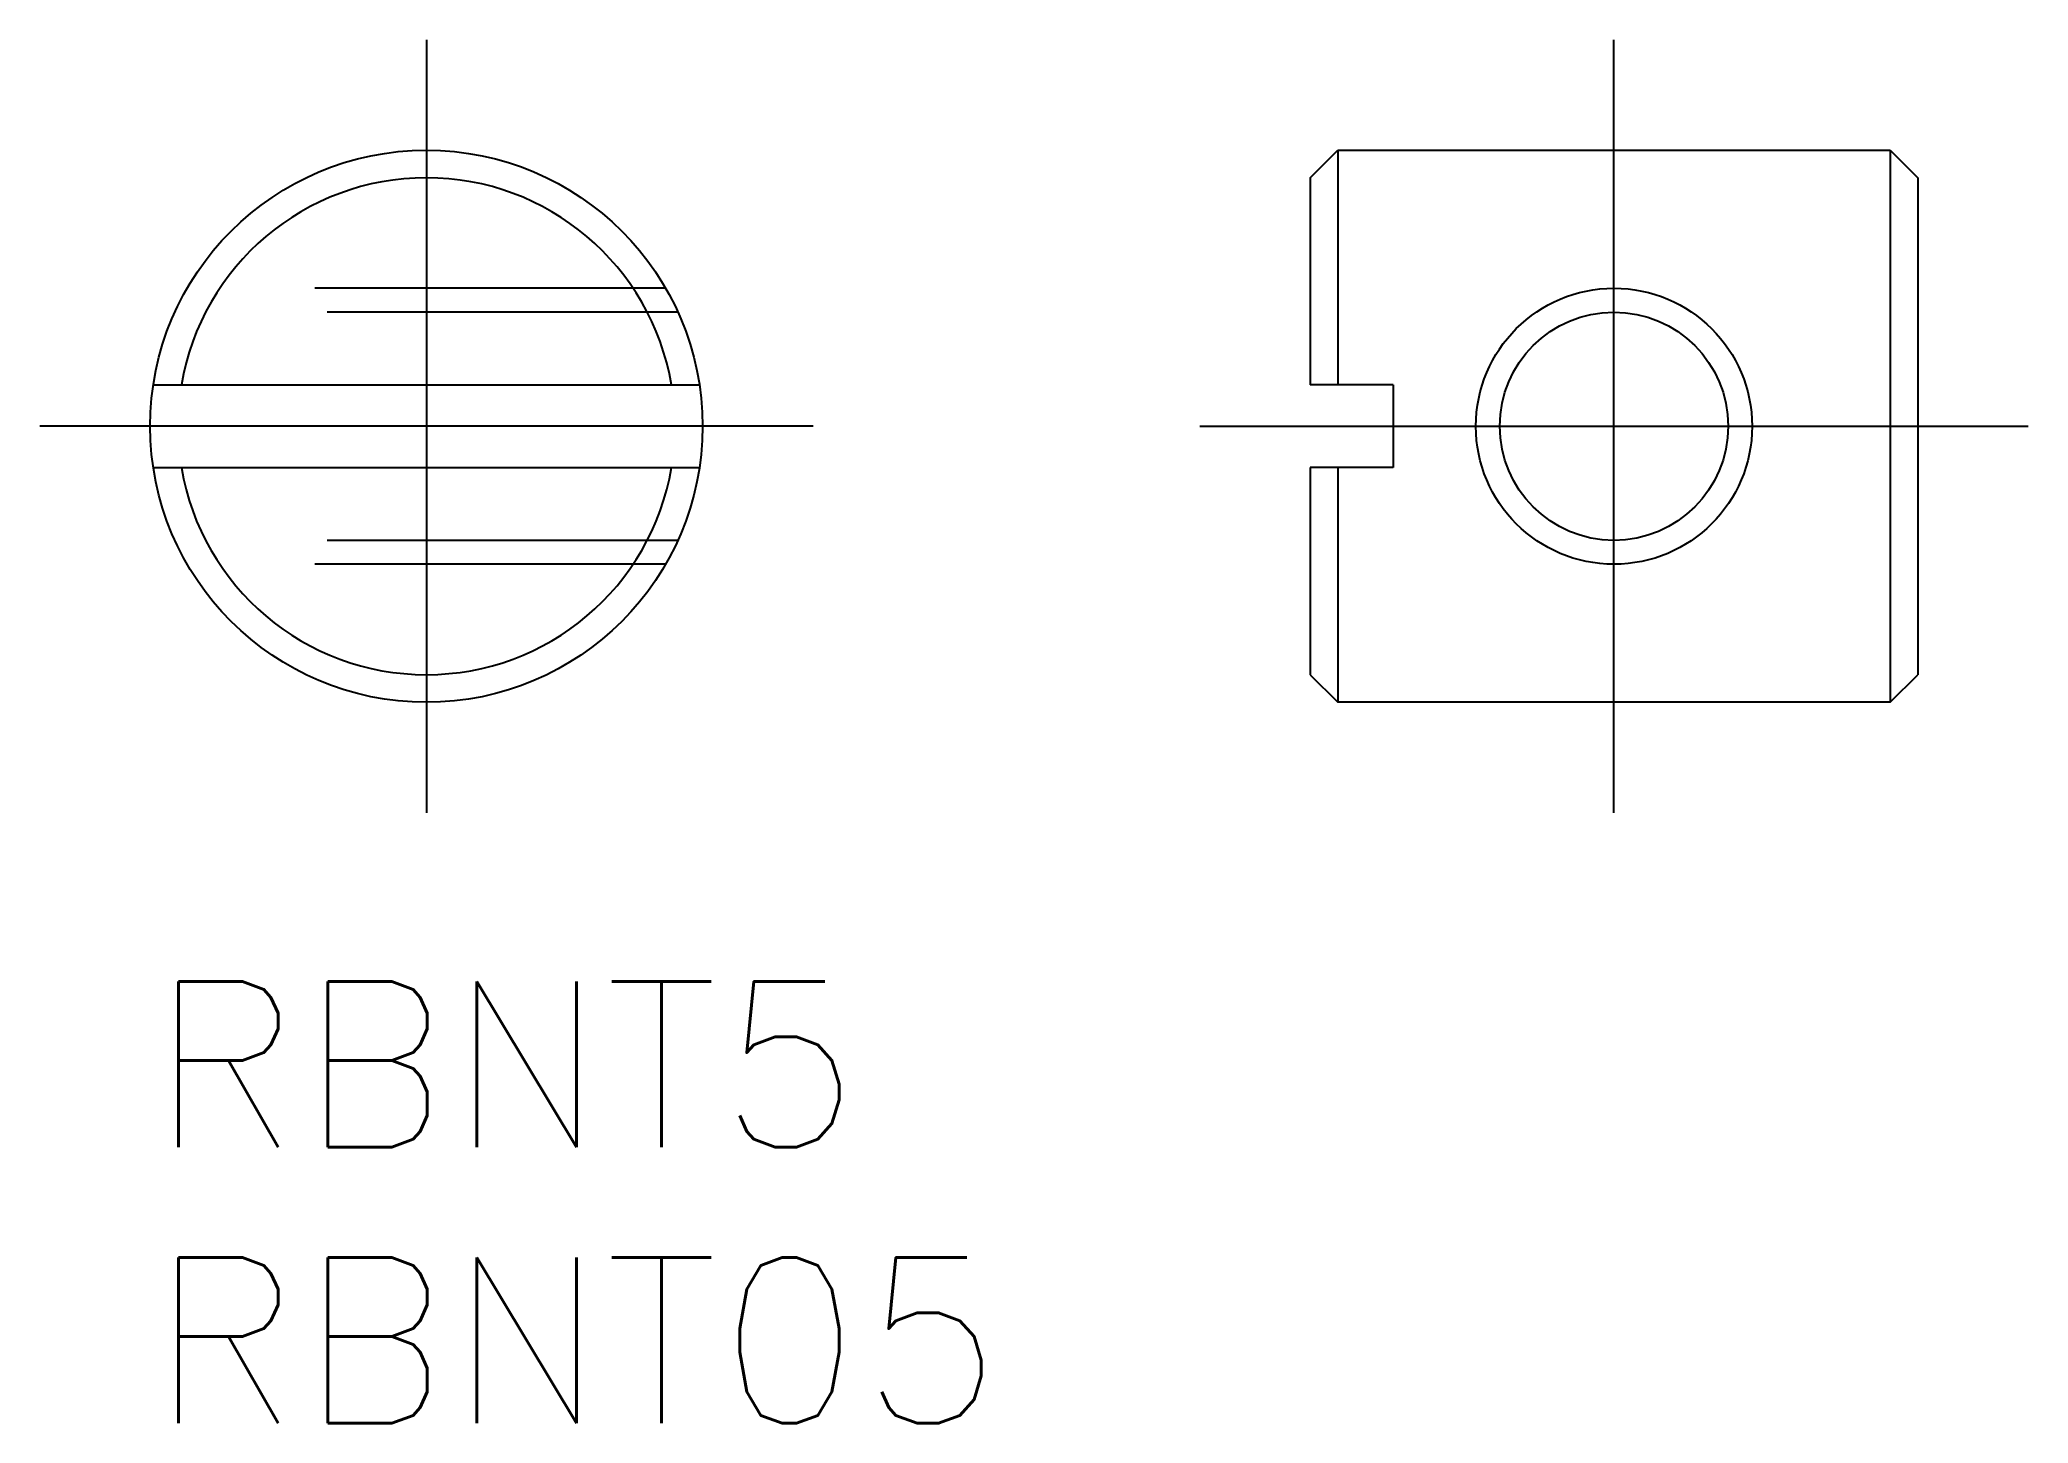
# Model space of a CAD drawing. Extents: x -2 to 34, y -8 to 17.1.
import ezdxf

# ---------------------------------------------------------------- set-up
doc = ezdxf.new("R2010")
doc.units = 0
doc.header["$LTSCALE"] = 0.5
doc.linetypes.add('CENTER', pattern=[50.8, 31.75, -6.35, 6.35, -6.35])
doc.linetypes.add('DASHED', pattern=[19.05, 12.7, -6.35])
for name, color, linetype in [('MSM_CENTER', 1, 'CENTER'), ('MSM_CONTINUOUS', 7, 'CONTINUOUS'), ('MSM_DASHED', 4, 'DASHED'), ('MSM_NARROW', 5, 'CONTINUOUS'), ('MSM_PART_NUMBER', 7, 'CONTINUOUS')]:
    doc.layers.add(name, color=color, linetype=linetype)
doc.styles.get("Standard").update_dxf_attribs({"font": 'txt.shx', "height": 3, "bigfont": 'bigfont.shx'})

msp = doc.modelspace()

# ---------------------------------------------------------------- linework, layer by layer
at = {"layer": 'MSM_CENTER'}
for p, q in [((5, 17.059), (5, 3.059)), ((26.5, 3.059), (26.5, 17.059)), ((12, 10.059), (-2, 10.059)), ((19, 10.059), (34, 10.059))]:
    msp.add_line(p, q, dxfattribs=at)
at = {"layer": 'MSM_CONTINUOUS'}
for p, q in [((21, 14.559), (21.5, 15.059)), ((21.5, 15.059), (31.5, 15.059)), ((21.5, 15.059), (21.5, 10.809)), ((31.5, 15.059), (32, 14.559)), ((31.5, 15.059), (31.5, 5.059)), ((21, 14.559), (21, 10.809)), ((32, 14.559), (32, 5.559)), ((0.057, 10.809), (9.943, 10.809)), ((22.5, 10.809), (21, 10.809)), ((22.5, 10.809), (22.5, 9.309)), ((0.057, 9.309), (9.943, 9.309)), ((21, 9.309), (21, 5.559)), ((22.5, 9.309), (21, 9.309)), ((21.5, 9.309), (21.5, 5.059)), ((21, 5.559), (21.5, 5.059)), ((31.5, 5.059), (32, 5.559)), ((31.5, 5.059), (21.5, 5.059))]:
    msp.add_line(p, q, dxfattribs=at)
for centre, radius in [((5, 10.059), 5), ((26.5, 10.059), 2.067)]:
    msp.add_circle(centre, radius, dxfattribs=at)
for start, end in [(9.5941, 170.4059), (189.5941, 350.4059)]:
    msp.add_arc((5, 10.059), 4.5, start, end, dxfattribs=at)
at = {"layer": 'MSM_DASHED'}
for p, q in [((9.33, 12.559), (0.67, 12.559)), ((9.553, 12.126), (0.447, 12.126)), ((9.553, 7.992), (0.447, 7.992)), ((9.33, 7.559), (0.67, 7.559))]:
    msp.add_line(p, q, dxfattribs=at)
at = {"layer": 'MSM_NARROW'}
msp.add_circle((26.5, 10.059), 2.5, dxfattribs=at)

# ---------------------------------------------------------------- texts
at = {"layer": 'MSM_PART_NUMBER', "linetype": 'CONTINUOUS'}
for s, p in [('RBNT5', (0, -3)), ('RBNT05', (0, -8))]:
    msp.add_text(s, height=3, dxfattribs=at).set_placement(p)

doc.saveas('drawing.dxf')
